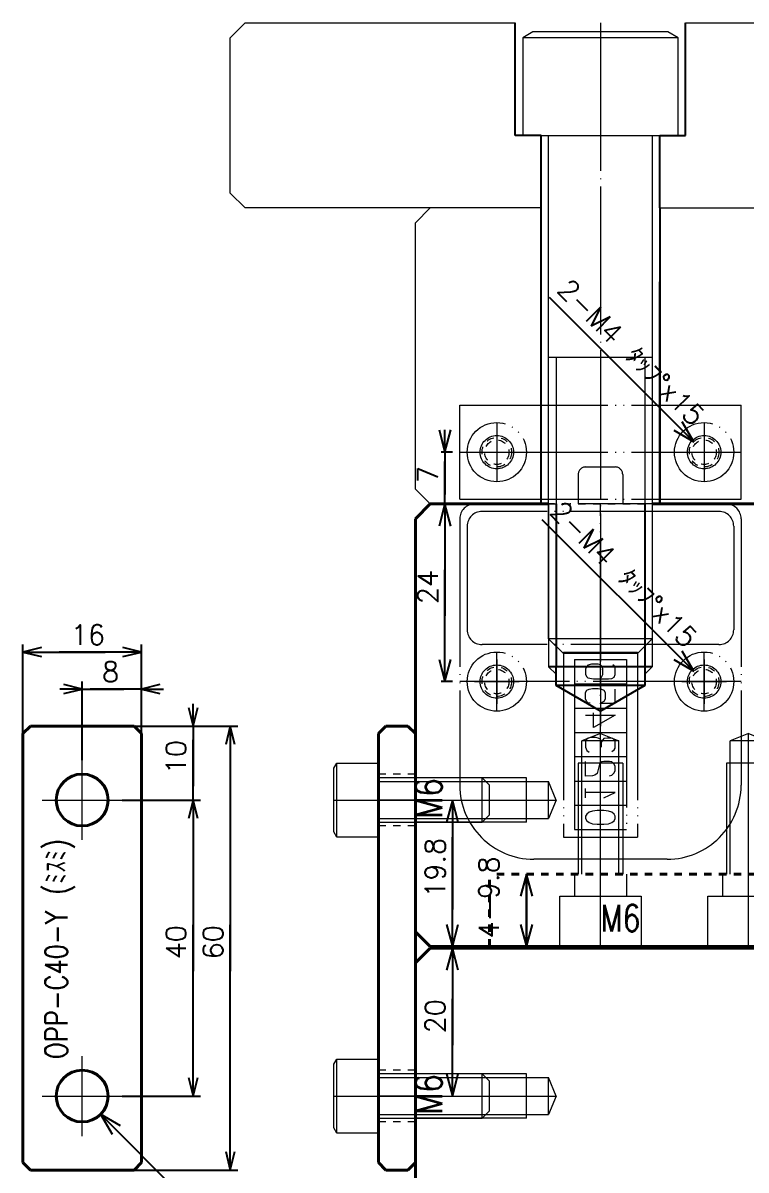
# Model space of a CAD drawing. Extents: x -178 to 604, y -587 to 345.
# Drawn here: x -178 to -80.3, y -430 to -275 of the extents above; entities that cross this region are included whole.
import ezdxf

# ---------------------------------------------------------------- set-up
doc = ezdxf.new("R2010")
doc.units = 0
doc.header["$MEASUREMENT"] = 0
for name, pattern in [('BORDER', [22, 20, -1, 0, -1]), ('DIVIDE', [23, 20, -1, 0, -1, 0, -1]), ('PHANTOM', [35, 30, -1, 1, -1, 1, -1]), ('STITCH', [2, 1, -1])]:
    doc.linetypes.add(name, pattern=pattern)
for name, color, linetype in [('11', 7, 'Continuous'), ('20', 7, 'Continuous'), ('25', 7, 'Continuous'), ('寸法線', 7, 'Continuous')]:
    doc.layers.add(name, color=color, linetype=linetype)
doc.styles.get("Standard").update_dxf_attribs({"font": 'txt', "bigfont": 'extfont'})
doc.dimstyles.new('VELDIM0', dxfattribs={"dimtxt": 2.69875, "dimasz": 3.000166, "dimexe": 0.5, "dimexo": 0.0625, "dimgap": 0.09, "dimtad": 0, "dimdec": 3, "dimdsep": 46, "dimtxsty": 'Standard', "dimcen": 0.09, "dimdle": 3, "dimadec": 0, "dimazin": 0, "dimtfac": 1, "dimtdec": 4, "dimtofl": 0, "dimtmove": 0, "dimatfit": 3, "dimfxl": 1, "dimtolj": 1, "dimtzin": 0, "dimarcsym": 0})
doc.dimstyles.new('VELDIM1', dxfattribs={"dimtxt": 2.69875, "dimasz": 3.000166, "dimexe": 0.5, "dimexo": 0.0625, "dimgap": 0.09, "dimtad": 0, "dimdec": 3, "dimdsep": 46, "dimtxsty": 'Standard', "dimcen": 0.09, "dimdle": 2, "dimadec": 0, "dimazin": 0, "dimtfac": 1, "dimtdec": 4, "dimtofl": 0, "dimtmove": 0, "dimatfit": 3, "dimfxl": 1, "dimtolj": 1, "dimtzin": 0, "dimarcsym": 0})
doc.dimstyles.new('VELDIM15', dxfattribs={"dimtxt": 2.69875, "dimasz": 2.5, "dimexe": 1, "dimexo": 0.0625, "dimgap": 0.09, "dimtad": 0, "dimdec": 3, "dimdsep": 46, "dimtxsty": 'Standard', "dimcen": 0.09, "dimdle": 3, "dimadec": 0, "dimazin": 0, "dimtfac": 1, "dimtdec": 4, "dimtofl": 0, "dimtmove": 0, "dimatfit": 3, "dimfxl": 1, "dimtolj": 1, "dimtzin": 0, "dimarcsym": 0})
doc.dimstyles.new('VELDIM2', dxfattribs={"dimtxt": 2.69875, "dimasz": 3.000166, "dimexe": 1.25, "dimexo": 0.0625, "dimgap": 0.09, "dimtad": 0, "dimdec": 3, "dimdsep": 46, "dimtxsty": 'Standard', "dimcen": 0.09, "dimdle": 5, "dimadec": 0, "dimazin": 0, "dimtfac": 1, "dimtdec": 4, "dimtofl": 0, "dimtmove": 0, "dimatfit": 3, "dimfxl": 1, "dimtolj": 1, "dimtzin": 0, "dimarcsym": 0})
doc.dimstyles.new('VELDIM6', dxfattribs={"dimtxt": 2.69875, "dimasz": 3, "dimexe": 1.25, "dimexo": 0.0625, "dimgap": 0.09, "dimtad": 0, "dimdec": 3, "dimdsep": 46, "dimtxsty": 'Standard', "dimcen": 0.09, "dimdle": 5, "dimadec": 0, "dimazin": 0, "dimtfac": 1, "dimtdec": 4, "dimtofl": 0, "dimtmove": 0, "dimatfit": 3, "dimfxl": 1, "dimtolj": 1, "dimtzin": 0, "dimarcsym": 0})

# ---------------------------------------------------------------- blocks, each defined once
blk = doc.blocks.new('*D406')
at = {"color": 0}
for p, q in [((-121.8, -330), (-121, -333)), ((-121, -333), (-121, -330)), ((-121, -333), (-120.2, -330)), ((-120, -333), (-121.5, -333)), ((-121, -333), (-121, -334.26)), ((-121, -333), (-121, -338.74)), ((-121, -340), (-121, -334.26)), ((-121, -340), (-121, -338.74)), ((-121, -340), (-121.8, -343)), ((-121, -340), (-121, -340)), ((-121, -340), (-121, -343)), ((-120.2, -343), (-121, -340))]:
    blk.add_line(p, q, dxfattribs=at)
blk.add_text('7', height=2.7, rotation=90, dxfattribs=at).set_placement((-121.98, -337.16))
blk = doc.blocks.new('*D407')
at = {"color": 0}
for p, q in [((-121, -340), (-121.8, -343)), ((-121, -340), (-121, -340)), ((-121, -340), (-121, -348.88)), ((-121, -340), (-121, -355.12)), ((-121, -340), (-121, -343)), ((-120.2, -343), (-121, -340)), ((-121, -364), (-121, -348.88)), ((-121, -364), (-121, -355.12)), ((-121.8, -361), (-121, -364)), ((-121, -364), (-121, -361)), ((-121, -364), (-120.2, -361)), ((-120, -364), (-121.5, -364))]:
    blk.add_line(p, q, dxfattribs=at)
blk.add_text('24', height=2.699, rotation=90, dxfattribs=at).set_placement((-121.98, -353.53))
blk = doc.blocks.new('*D408')
at = {"color": 0}
for p, q in [((-87.41, -362.59), (-107.88, -342.12)), ((-90.1, -361.03), (-87.41, -362.59)), ((-87.41, -362.59), (-88.97, -359.9))]:
    blk.add_line(p, q, dxfattribs=at)
blk.add_text('2-M4 ﾀｯﾌ%%dx15', height=2.6987, rotation=315, dxfattribs=at).set_placement((-107, -341.24))
blk = doc.blocks.new('*D409')
at = {"color": 0}
for p, q in [((-87.41, -331.59), (-106.88, -312.12)), ((-90.1, -330.03), (-87.41, -331.59)), ((-87.41, -331.59), (-88.97, -328.9))]:
    blk.add_line(p, q, dxfattribs=at)
blk.add_text('2-M4 ﾀｯﾌ%%dx15', height=2.6987, rotation=315, dxfattribs=at).set_placement((-106, -311.24))
blk = doc.blocks.new('CLUMP208')
at = {"layer": '11', "color": 5, "linetype": 'DIVIDE', "lineweight": 5}
for p, q in [((-86, -329), (-86, -337)), ((-90, -333), (-82, -333))]:
    blk.add_line(p, q, dxfattribs=at)
at = {"layer": '11', "linetype": 'DIVIDE', "lineweight": 5}
for radius in [4, 2.25]:
    blk.add_circle((-86, -333), radius, dxfattribs=at)
blk = doc.blocks.new('CLUMP209')
at = {"layer": '11', "color": 5, "linetype": 'DIVIDE', "lineweight": 5}
for p, q in [((-114, -329), (-114, -337)), ((-118, -333), (-110, -333))]:
    blk.add_line(p, q, dxfattribs=at)
at = {"layer": '11', "linetype": 'DIVIDE', "lineweight": 5}
for radius in [4, 2.25]:
    blk.add_circle((-114, -333), radius, dxfattribs=at)
blk = doc.blocks.new('CLUMP207')
at = {"layer": '11', "linetype": 'DIVIDE', "lineweight": 5}
for p, q in [((-119, -326.65), (-81, -326.65)), ((-119, -339.35), (-119, -326.65)), ((-81, -339.35), (-81, -326.65)), ((-119, -339.35), (-81, -339.35))]:
    blk.add_line(p, q, dxfattribs=at)
at = {"layer": '11', "color": 5, "linetype": 'DIVIDE', "lineweight": 5}
for p, q in [((-100, -326.65), (-100, -339.35)), ((-119, -333), (-81, -333))]:
    blk.add_line(p, q, dxfattribs=at)
at = {"layer": '11', "linetype": 'DIVIDE', "lineweight": 5}
for name in ['CLUMP209', 'CLUMP208']:
    blk.add_blockref(name, (0, 0), dxfattribs=at)
blk = doc.blocks.new('CLUMP210')
at = {"layer": '11', "color": 5, "linetype": 'PHANTOM', "lineweight": 5}
for p, q in [((-114, -330), (-114, -336)), ((-117, -333), (-111, -333))]:
    blk.add_line(p, q, dxfattribs=at)
at = {"layer": '11', "linetype": 'STITCH', "lineweight": 13}
blk.add_circle((-114, -333), 2, dxfattribs=at)
at = {"layer": '11', "color": 5, "linetype": 'STITCH', "lineweight": 5}
blk.add_circle((-114, -333), 1.65, dxfattribs=at)
blk = doc.blocks.new('CLUMP211')
at = {"layer": '11', "color": 5, "linetype": 'PHANTOM', "lineweight": 5}
for p, q in [((-86, -330), (-86, -336)), ((-89, -333), (-83, -333))]:
    blk.add_line(p, q, dxfattribs=at)
at = {"layer": '11', "linetype": 'STITCH', "lineweight": 13}
blk.add_circle((-86, -333), 2, dxfattribs=at)
at = {"layer": '11', "color": 5, "linetype": 'STITCH', "lineweight": 5}
blk.add_circle((-86, -333), 1.65, dxfattribs=at)
blk = doc.blocks.new('*D420')
at = {"color": 0}
for p, q in [((-164.6, -380), (-154, -380)), ((-155, -380), (-155.62, -382.5)), ((-155, -380), (-155, -396.88)), ((-155, -380), (-155, -403.12)), ((-155, -380), (-155, -383)), ((-154.37, -382.5), (-155, -380)), ((-155, -420), (-155, -396.88)), ((-155, -420), (-155, -403.12)), ((-155.62, -417.5), (-155, -420)), ((-155, -420), (-155, -417)), ((-155, -420), (-154.37, -417.5)), ((-164.6, -420), (-154, -420))]:
    blk.add_line(p, q, dxfattribs=at)
blk.add_text('40', height=2.699, rotation=90, dxfattribs=at).set_placement((-155.98, -401.53))
blk = doc.blocks.new('CLUMP212')
at = {"layer": '11', "lineweight": 13}
for p, q in [((-136, -375.69), (-135.6, -375)), ((-135.6, -385), (-135.6, -375)), ((-135.6, -375), (-130, -375)), ((-130, -375), (-130, -385)), ((-136, -384.31), (-136, -375.69)), ((-116, -377), (-130, -377)), ((-116, -383), (-116, -377)), ((-115, -378), (-116, -377)), ((-115, -382), (-115, -378)), ((-116, -383), (-115, -382)), ((-135.6, -385), (-136, -384.31)), ((-130, -383), (-116, -383)), ((-130, -385), (-135.6, -385))]:
    blk.add_line(p, q, dxfattribs=at)
at = {"layer": '11', "color": 5, "lineweight": 5}
for p, q in [((-130, -377.5), (-116, -377.5)), ((-130, -382.5), (-116, -382.5))]:
    blk.add_line(p, q, dxfattribs=at)
at = {"layer": '11', "color": 5, "linetype": 'BORDER', "lineweight": 5}
blk.add_line((-136, -380), (-115, -380), dxfattribs=at)
blk = doc.blocks.new('*D422')
at = {"color": 0}
for p, q in [((-155, -370), (-155, -367)), ((-155.62, -367.5), (-155, -370)), ((-155, -370), (-154.38, -367.5)), ((-163, -370), (-154, -370)), ((-155, -370), (-155, -371.88)), ((-155, -370), (-155, -378.12)), ((-155, -380), (-155, -371.88)), ((-155, -380), (-155, -378.12)), ((-164.6, -380), (-154, -380)), ((-155, -380), (-155.62, -382.5)), ((-155, -380), (-155, -383)), ((-154.38, -382.5), (-155, -380))]:
    blk.add_line(p, q, dxfattribs=at)
blk.add_text('10', height=2.699, rotation=90, dxfattribs=at).set_placement((-155.98, -376.53))
blk = doc.blocks.new('CLUMP213')
at = {"layer": '11', "linetype": 'DIVIDE', "lineweight": 5}
for p, q in [((-103.5, -390), (-103.5, -393)), ((-96.5, -390), (-96.5, -393)), ((-105.5, -400), (-105.5, -393)), ((-105.5, -393), (-94.5, -393)), ((-94.5, -393), (-94.5, -400))]:
    blk.add_line(p, q, dxfattribs=at)
at = {"layer": '11', "color": 5, "linetype": 'BORDER', "lineweight": 5}
blk.add_line((-100, -400), (-100, -390), dxfattribs=at)
blk = doc.blocks.new('CLUMP214')
at = {"layer": '11', "linetype": 'DIVIDE', "lineweight": 5}
for p, q in [((-83.5, -390), (-83.5, -393)), ((-76.5, -390), (-76.5, -393)), ((-85.5, -393), (-74.5, -393)), ((-85.5, -400), (-85.5, -393)), ((-74.5, -393), (-74.5, -400))]:
    blk.add_line(p, q, dxfattribs=at)
at = {"layer": '11', "color": 5, "linetype": 'BORDER', "lineweight": 5}
blk.add_line((-80, -400), (-80, -390), dxfattribs=at)
blk = doc.blocks.new('*D425')
at = {"color": 0}
for p, q in [((-120, -400), (-120.8, -403)), ((-120, -400), (-120, -400)), ((-120, -400), (-120, -406.88)), ((-120, -400), (-120, -413.12)), ((-120, -400), (-120, -403)), ((-119.2, -403), (-120, -400)), ((-120, -420), (-120, -406.88)), ((-120, -420), (-120, -413.12)), ((-120.8, -417), (-120, -420)), ((-120, -420), (-120, -417)), ((-120, -420), (-119.2, -417)), ((-120, -420), (-120, -420))]:
    blk.add_line(p, q, dxfattribs=at)
blk.add_text('20', height=2.699, rotation=90, dxfattribs=at).set_placement((-120.98, -411.53))
blk = doc.blocks.new('*D426')
at = {"color": 0}
for p, q in [((-110, -390), (-110.8, -393)), ((-110, -390), (-110, -390)), ((-110, -390), (-110, -390)), ((-110, -390), (-110, -399.8)), ((-110, -399.8), (-110, -390)), ((-110, -390), (-110, -392)), ((-109.2, -393), (-110, -390)), ((-110.8, -396.8), (-110, -399.8)), ((-110, -399.8), (-109.2, -396.8)), ((-110, -399.8), (-110, -397.8)), ((-110, -399.8), (-110, -399.8)), ((-110, -399.8), (-110, -399.8))]:
    blk.add_line(p, q, dxfattribs=at)
blk.add_text('4-9.8', height=2.699, rotation=90, dxfattribs=at).set_placement((-113.74, -398.72))
blk = doc.blocks.new('*D427')
at = {"color": 0}
for p, q in [((-120, -380), (-120.8, -383)), ((-120, -380), (-120, -380)), ((-120, -380), (-120, -385)), ((-120, -380), (-120, -394.8)), ((-120, -380), (-120, -383)), ((-119.2, -383), (-120, -380)), ((-120, -399.8), (-120, -385)), ((-120, -399.8), (-120, -394.8)), ((-120.8, -396.8), (-120, -399.8)), ((-120, -399.8), (-120, -396.8)), ((-120, -399.8), (-119.2, -396.8)), ((-120, -399.8), (-120, -399.8))]:
    blk.add_line(p, q, dxfattribs=at)
blk.add_text('19.8', height=2.699, rotation=90, dxfattribs=at).set_placement((-120.98, -393.21))
blk = doc.blocks.new('CLUMP295')
at = {"layer": '11', "lineweight": 13}
for p, q in [((-136, -415.69), (-135.6, -415)), ((-135.6, -425), (-135.6, -415)), ((-135.6, -415), (-130, -415)), ((-130, -415), (-130, -425)), ((-136, -424.31), (-136, -415.69)), ((-116, -417), (-130, -417)), ((-116, -423), (-116, -417)), ((-115, -418), (-116, -417)), ((-115, -422), (-115, -418)), ((-130, -423), (-116, -423)), ((-116, -423), (-115, -422)), ((-135.6, -425), (-136, -424.31)), ((-130, -425), (-135.6, -425))]:
    blk.add_line(p, q, dxfattribs=at)
at = {"layer": '11', "color": 5, "lineweight": 5}
for p, q in [((-130, -417.5), (-116, -417.5)), ((-130, -422.5), (-116, -422.5))]:
    blk.add_line(p, q, dxfattribs=at)
at = {"layer": '11', "color": 5, "linetype": 'BORDER', "lineweight": 5}
blk.add_line((-136, -420), (-115, -420), dxfattribs=at)
blk = doc.blocks.new('*D551')
at = {"color": 0}
for p, q in [((-163, -370), (-149, -370)), ((-150, -370), (-150.62, -372.5)), ((-150, -370), (-150, -396.88)), ((-150, -370), (-150, -403.12)), ((-150, -370), (-150, -373)), ((-149.38, -372.5), (-150, -370)), ((-150, -430), (-150, -396.88)), ((-150, -430), (-150, -403.12)), ((-150.62, -427.5), (-150, -430)), ((-150, -430), (-150, -427)), ((-150, -430), (-149.38, -427.5)), ((-163, -430), (-149, -430))]:
    blk.add_line(p, q, dxfattribs=at)
blk.add_text('60', height=2.699, rotation=90, dxfattribs=at).set_placement((-150.98, -401.53))
blk = doc.blocks.new('*D643')
at = {"color": 0}
for p, q in [((-167.53, -422.47), (-148.34, -441.66)), ((-164.84, -424.03), (-167.53, -422.47)), ((-167.53, -422.47), (-165.97, -425.16))]:
    blk.add_line(p, q, dxfattribs=at)
blk.add_text('2-%%c7', height=2.699, rotation=315, dxfattribs=at).set_placement((-154.68, -433.75))
blk = doc.blocks.new('CLUMP422')
at = {"layer": '11', "linetype": 'DIVIDE', "lineweight": 5}
for p, q in [((-80, -371), (-82.5, -372)), ((-77.5, -372), (-82.5, -372)), ((-80, -371), (-77.5, -372)), ((-83, -375), (-83, -390)), ((-77, -375), (-83, -375)), ((-77, -375), (-77, -390))]:
    blk.add_line(p, q, dxfattribs=at)
at = {"layer": '11', "color": 5, "linetype": 'DIVIDE', "lineweight": 5}
for p, q in [((-82.5, -390), (-82.5, -372)), ((-77.5, -390), (-77.5, -372))]:
    blk.add_line(p, q, dxfattribs=at)
at = {"layer": '11', "color": 5, "linetype": 'BORDER', "lineweight": 5}
blk.add_line((-80, -390), (-80, -371), dxfattribs=at)
blk = doc.blocks.new('CLUMP423')
at = {"layer": '11', "linetype": 'DIVIDE', "lineweight": 5}
for p, q in [((-100, -371), (-102.5, -372)), ((-97.5, -372), (-102.5, -372)), ((-100, -371), (-97.5, -372)), ((-103, -375), (-103, -390)), ((-97, -375), (-103, -375)), ((-97, -375), (-97, -390))]:
    blk.add_line(p, q, dxfattribs=at)
at = {"layer": '11', "color": 5, "linetype": 'DIVIDE', "lineweight": 5}
for p, q in [((-102.5, -390), (-102.5, -372)), ((-97.5, -390), (-97.5, -372))]:
    blk.add_line(p, q, dxfattribs=at)
at = {"layer": '11', "color": 5, "linetype": 'BORDER', "lineweight": 5}
blk.add_line((-100, -390), (-100, -371), dxfattribs=at)
blk = doc.blocks.new('*D783')
at = {"color": 0}
for p, q in [((-178, -371), (-178, -359)), ((-175.5, -359.38), (-178, -360)), ((-162, -360), (-164.5, -359.38)), ((-162, -371), (-162, -359)), ((-178, -360), (-166.88, -360)), ((-178, -360), (-173.12, -360)), ((-178, -360), (-175, -360)), ((-178, -360), (-175.5, -360.62)), ((-162, -360), (-173.12, -360)), ((-162, -360), (-166.88, -360)), ((-162, -360), (-165, -360)), ((-164.5, -360.62), (-162, -360))]:
    blk.add_line(p, q, dxfattribs=at)
blk.add_text('16', height=2.699, dxfattribs=at).set_placement((-171.53, -359.02))
blk = doc.blocks.new('*D784')
at = {"color": 0}
for p, q in [((-170, -374.6), (-170, -364)), ((-162, -371), (-162, -364)), ((-170, -365), (-173, -365)), ((-170, -365), (-172.5, -364.38)), ((-172.5, -365.62), (-170, -365)), ((-170, -365), (-164.36, -365)), ((-170, -365), (-168.9, -365)), ((-162, -365), (-168.9, -365)), ((-162, -365), (-164.36, -365)), ((-159.5, -364.38), (-162, -365)), ((-162, -365), (-159, -365)), ((-162, -365), (-159.5, -365.62))]:
    blk.add_line(p, q, dxfattribs=at)
blk.add_text('8', height=2.7, dxfattribs=at).set_placement((-167.32, -364.02))
blk = doc.blocks.new('CLUMP424')
at = {"layer": '11', "color": 5, "linetype": 'PHANTOM', "lineweight": 5}
for p, q in [((-114, -361), (-114, -367)), ((-117, -364), (-111, -364))]:
    blk.add_line(p, q, dxfattribs=at)
at = {"layer": '11', "linetype": 'STITCH', "lineweight": 13}
blk.add_circle((-114, -364), 2, dxfattribs=at)
at = {"layer": '11', "color": 5, "linetype": 'STITCH', "lineweight": 5}
blk.add_circle((-114, -364), 1.65, dxfattribs=at)
blk = doc.blocks.new('CLUMP425')
at = {"layer": '11', "color": 5, "linetype": 'PHANTOM', "lineweight": 5}
for p, q in [((-86, -361), (-86, -367)), ((-89, -364), (-83, -364))]:
    blk.add_line(p, q, dxfattribs=at)
at = {"layer": '11', "linetype": 'STITCH', "lineweight": 13}
blk.add_circle((-86, -364), 2, dxfattribs=at)
at = {"layer": '11', "color": 5, "linetype": 'STITCH', "lineweight": 5}
blk.add_circle((-86, -364), 1.65, dxfattribs=at)
blk = doc.blocks.new('CLUMP428')
at = {"layer": '11', "color": 5, "linetype": 'DIVIDE', "lineweight": 5}
for p, q in [((-114, -368), (-114, -360)), ((-110, -364), (-118, -364))]:
    blk.add_line(p, q, dxfattribs=at)
at = {"layer": '11', "linetype": 'DIVIDE', "lineweight": 5}
for radius in [4, 2.25]:
    blk.add_circle((-114, -364), radius, dxfattribs=at)
blk = doc.blocks.new('CLUMP429')
at = {"layer": '11', "color": 5, "linetype": 'DIVIDE', "lineweight": 5}
for p, q in [((-86, -368), (-86, -360)), ((-82, -364), (-90, -364))]:
    blk.add_line(p, q, dxfattribs=at)
at = {"layer": '11', "linetype": 'DIVIDE', "lineweight": 5}
for radius in [4, 2.25]:
    blk.add_circle((-86, -364), radius, dxfattribs=at)
blk = doc.blocks.new('CLUMP427')
at = {"layer": '11', "linetype": 'DIVIDE', "lineweight": 5}
for p, q in [((-103, -336), (-103, -340)), ((-102, -335), (-98, -335)), ((-97, -336), (-97, -340)), ((-83, -340), (-117, -340)), ((-84, -341), (-116, -341)), ((-119, -342), (-119, -378)), ((-81, -342), (-81, -378)), ((-118, -343), (-118, -357)), ((-82, -343), (-82, -357)), ((-84, -359), (-116, -359)), ((-105, -360), (-95, -360)), ((-105, -360), (-105, -385)), ((-103.5, -361), (-96.5, -361)), ((-103.5, -361), (-103.5, -364.29)), ((-96.5, -361), (-96.5, -384)), ((-95, -360), (-95, -385)), ((-101.85, -361.95), (-102, -362.26)), ((-102, -362.26), (-102, -363.03)), ((-101.69, -361.8), (-101.85, -361.95)), ((-101.23, -361.64), (-101.69, -361.8)), ((-100.31, -361.64), (-101.23, -361.64)), ((-100, -361.72), (-100.31, -361.64)), ((-99.85, -361.87), (-100, -361.72)), ((-99.69, -362.26), (-99.85, -361.87)), ((-99.69, -363.03), (-99.69, -362.26)), ((-98.15, -361.87), (-98.31, -361.72)), ((-98, -362.18), (-98.15, -361.87)), ((-98, -363.03), (-98, -362.18)), ((-102, -363.03), (-101.85, -363.34)), ((-101.85, -363.34), (-101.69, -363.49)), ((-101.69, -363.49), (-100.92, -363.64)), ((-100.92, -363.64), (-98.92, -363.64)), ((-100.31, -363.64), (-100, -363.57)), ((-100, -363.57), (-99.85, -363.41)), ((-99.85, -363.41), (-99.69, -363.03)), ((-98.92, -363.64), (-98.46, -363.57)), ((-98.46, -363.57), (-98.15, -363.41)), ((-98.15, -363.41), (-98, -363.03)), ((-103.5, -364.29), (-96.5, -364.29)), ((-103.5, -364.29), (-103.5, -367.57)), ((-102, -365.47), (-101.85, -365.16)), ((-102, -366.39), (-102, -365.47)), ((-101.85, -365.16), (-101.54, -365.01)), ((-101.54, -365.01), (-101.08, -364.93)), ((-101.08, -364.93), (-100.31, -364.93)), ((-100.31, -364.93), (-99.85, -365.01)), ((-99.85, -365.01), (-99.54, -365.16)), ((-99.54, -365.16), (-99.38, -365.47)), ((-99.38, -365.47), (-99.38, -366.39)), ((-98, -366.93), (-98, -365.01)), ((-101.85, -366.7), (-102, -366.39)), ((-101.69, -366.85), (-101.85, -366.7)), ((-101.38, -366.93), (-101.69, -366.85)), ((-99.54, -366.7), (-100, -366.93)), ((-100, -366.93), (-98, -366.93)), ((-99.38, -366.39), (-99.54, -366.7)), ((-103.5, -367.57), (-96.5, -367.57)), ((-103.5, -367.57), (-103.5, -370.86)), ((-102, -368.52), (-98, -368.52)), ((-100.92, -370.21), (-100.92, -368.21)), ((-98, -368.52), (-100.92, -370.21)), ((-103.5, -370.86), (-96.5, -370.86)), ((-103.5, -370.86), (-103.5, -374.14)), ((-101.85, -371.77), (-102, -372.15)), ((-101.69, -371.62), (-101.85, -371.77)), ((-101.23, -371.54), (-101.69, -371.62)), ((-100.62, -371.54), (-101.23, -371.54)), ((-100.31, -371.62), (-100.62, -371.54)), ((-100, -371.77), (-100.31, -371.62)), ((-99.85, -372.15), (-100, -371.77)), ((-99.69, -371.85), (-99.85, -372.15)), ((-99.54, -371.69), (-99.69, -371.85)), ((-99.08, -371.62), (-99.54, -371.69)), ((-98.77, -371.62), (-99.08, -371.62)), ((-98.31, -371.69), (-98.77, -371.62)), ((-98.15, -371.85), (-98.31, -371.69)), ((-98, -372.15), (-98.15, -371.85)), ((-102, -372.15), (-102, -372.85)), ((-102, -372.85), (-101.85, -373.31)), ((-101.85, -373.31), (-101.54, -373.54)), ((-99.85, -372.85), (-99.85, -372.15)), ((-98.46, -373.46), (-98.15, -373.23)), ((-98.15, -373.23), (-98, -373)), ((-98, -373), (-98, -372.15)), ((-103.5, -374.14), (-96.5, -374.14)), ((-103.5, -374.14), (-103.5, -377.43)), ((-102, -376.79), (-102, -374.79)), ((-99.85, -374.86), (-100.15, -375.17)), ((-99.54, -374.79), (-99.85, -374.86)), ((-98.77, -374.79), (-99.54, -374.79)), ((-98.46, -374.86), (-98.77, -374.79)), ((-98.15, -375.17), (-98.46, -374.86)), ((-100.77, -376.63), (-101.08, -376.71)), ((-100.46, -376.4), (-100.77, -376.63)), ((-100.15, -375.17), (-100.46, -376.4)), ((-98.77, -376.71), (-98.46, -376.63)), ((-98.46, -376.63), (-98.15, -376.32)), ((-98, -375.48), (-98.15, -375.17)), ((-98.15, -376.32), (-98, -376.02)), ((-98, -376.02), (-98, -375.48)), ((-103.5, -377.43), (-96.5, -377.43)), ((-103.5, -377.43), (-103.5, -380.71)), ((-101.08, -376.71), (-102, -376.79)), ((-102, -379.69), (-102, -378.46)), ((-98, -378.99), (-102, -378.99)), ((-99.54, -379.69), (-98, -378.99)), ((-103.5, -380.71), (-96.5, -380.71)), ((-103.5, -380.71), (-103.5, -384)), ((-101.85, -381.9), (-102, -382.2)), ((-102, -382.2), (-102, -382.51)), ((-102, -382.51), (-101.85, -382.82)), ((-101.54, -381.66), (-101.85, -381.9)), ((-101.85, -382.82), (-101.54, -383.05)), ((-101.08, -381.51), (-101.54, -381.66)), ((-100.46, -381.43), (-101.08, -381.51)), ((-99.54, -381.43), (-100.46, -381.43)), ((-98.92, -381.51), (-99.54, -381.43)), ((-98.46, -381.66), (-98.92, -381.51)), ((-98.15, -381.9), (-98.46, -381.66)), ((-98.46, -383.05), (-98.15, -382.82)), ((-98, -382.2), (-98.15, -381.9)), ((-98.15, -382.82), (-98, -382.51)), ((-98, -382.51), (-98, -382.2)), ((-103.5, -384), (-96.5, -384)), ((-101.54, -383.05), (-101.08, -383.2)), ((-101.08, -383.2), (-100.46, -383.28)), ((-100.46, -383.28), (-99.54, -383.28)), ((-99.54, -383.28), (-98.92, -383.2)), ((-98.92, -383.2), (-98.46, -383.05)), ((-105, -385), (-95, -385)), ((-91, -388), (-109, -388))]:
    blk.add_line(p, q, dxfattribs=at)
at = {"layer": '11', "color": 5, "linetype": 'DIVIDE', "lineweight": 5}
for p, q in [((-100, -388), (-100, -340)), ((-81, -364), (-119, -364))]:
    blk.add_line(p, q, dxfattribs=at)
at = {"layer": '11', "linetype": 'DIVIDE', "lineweight": 5}
for centre, radius, start, end in [((-102, -336), 1, 90, 180), ((-98, -336), 1, 0, 90), ((-117, -342), 2, 90, 180), ((-116, -343), 2, 90, 180), ((-84, -343), 2, 0, 90), ((-83, -342), 2, 0, 90), ((-116, -357), 2, 180, 270), ((-84, -357), 2, 270, 0), ((-109, -378), 10, 180, 270), ((-91, -378), 10, 270, 0)]:
    blk.add_arc(centre, radius, start, end, dxfattribs=at)
for name in ['CLUMP428', 'CLUMP429']:
    blk.add_blockref(name, (0, 0), dxfattribs=at)
blk = doc.blocks.new('CLUMP430')
at = {"layer": '11', "color": 1, "lineweight": 40}
for p, q in [((-178, -371), (-177, -370)), ((-163, -370), (-177, -370)), ((-163, -370), (-162, -371)), ((-178, -371), (-178, -429)), ((-162, -429), (-162, -371)), ((-177, -430), (-178, -429)), ((-162, -429), (-163, -430)), ((-177, -430), (-163, -430))]:
    blk.add_line(p, q, dxfattribs=at)
at = {"layer": '11', "color": 5, "linetype": 'BORDER', "lineweight": 5}
for p, q in [((-170, -385.4), (-170, -374.6)), ((-175.4, -380), (-164.6, -380)), ((-170, -425.4), (-170, -414.6)), ((-175.4, -420), (-164.6, -420))]:
    blk.add_line(p, q, dxfattribs=at)
at = {"layer": '11', "color": 1, "lineweight": 40}
for centre in [(-170, -380), (-170, -420)]:
    blk.add_circle(centre, 3.5, dxfattribs=at)
blk = doc.blocks.new('CLUMP431')
at = {"layer": '11', "color": 1, "lineweight": 40}
for p, q in [((-130, -371), (-129, -370)), ((-129, -370), (-126, -370)), ((-126, -370), (-125, -371)), ((-130, -429), (-130, -371)), ((-125, -371), (-125, -429)), ((-130, -429), (-129, -430)), ((-125, -429), (-126, -430)), ((-126, -430), (-129, -430))]:
    blk.add_line(p, q, dxfattribs=at)

msp = doc.modelspace()

# ---------------------------------------------------------------- linework, layer by layer
at = {"layer": '11', "color": 5, "linetype": 'BORDER', "lineweight": 5}
for p, q in [((-100, -275), (-100, -370)), ((-125, -380), (-130, -380)), ((-125, -380), (-106, -380)), ((-125, -420), (-130, -420)), ((-125, -420), (-106, -420))]:
    msp.add_line(p, q, dxfattribs=at)
at = {"layer": '11', "lineweight": 13}
for p, q in [((-109.1144, -276.2), (-110.5, -277)), ((-110.5, -277), (-110.5, -290.2)), ((-89.5, -277), (-110.5, -277)), ((-90.8856, -276.2), (-109.1144, -276.2)), ((-89.5, -277), (-90.8856, -276.2)), ((-89.5, -290.2), (-89.5, -277)), ((-110.5, -290.2), (-89.5, -290.2)), ((-107, -358.2), (-107, -290.2)), ((-93, -290.2), (-93, -358.2)), ((-93, -320.2), (-107, -320.2)), ((-105, -360.2), (-107, -358.2)), ((-93, -358.2), (-107, -358.2)), ((-93, -358.2), (-95, -360.2)), ((-95, -360.2), (-105, -360.2))]:
    msp.add_line(p, q, dxfattribs=at)
at = {"layer": '11', "color": 5, "lineweight": 5}
for p, q in [((-106, -320.2), (-106, -358.2)), ((-94, -320.2), (-94, -358.2))]:
    msp.add_line(p, q, dxfattribs=at)
at = {"layer": '11', "linetype": 'STITCH', "lineweight": 13}
for p, q in [((-125, -376.5), (-130, -376.5)), ((-125, -383.5), (-130, -383.5)), ((-125, -416.5), (-130, -416.5)), ((-125, -423.5), (-130, -423.5))]:
    msp.add_line(p, q, dxfattribs=at)
at = {"layer": '11', "linetype": 'DIVIDE', "lineweight": 5}
for p, q in [((-110, -377), (-125, -377)), ((-110, -383), (-110, -377)), ((-106, -380), (-107, -377.5)), ((-107, -382.5), (-107, -377.5)), ((-106, -380), (-107, -382.5)), ((-110, -383), (-125, -383)), ((-110, -417), (-125, -417)), ((-110, -423), (-110, -417)), ((-106, -420), (-107, -417.5)), ((-107, -422.5), (-107, -417.5)), ((-106, -420), (-107, -422.5)), ((-110, -423), (-125, -423))]:
    msp.add_line(p, q, dxfattribs=at)
at = {"layer": '11', "color": 5, "linetype": 'DIVIDE', "lineweight": 5}
for p, q in [((-125, -377.5), (-107, -377.5)), ((-125, -382.5), (-107, -382.5)), ((-125, -417.5), (-107, -417.5)), ((-125, -422.5), (-107, -422.5))]:
    msp.add_line(p, q, dxfattribs=at)
at = {"layer": '20', "lineweight": 13}
for p, q in [((-150, -277), (-148, -275)), ((-148, -275), (-111.5, -275)), ((-88.5, -275), (-50, -275)), ((-150, -298), (-150, -277)), ((-148, -300), (-150, -298)), ((-108, -300), (-148, -300)), ((-125, -302), (-123, -300)), ((-92, -300), (-41, -300)), ((-125, -338), (-125, -302)), ((-123, -340), (-125, -338))]:
    msp.add_line(p, q, dxfattribs=at)
at = {"layer": '20', "lineweight": 25}
for p, q in [((-111.5, -290.2), (-111.5, -275)), ((-88.5, -290.2), (-88.5, -275)), ((-108, -290.2), (-111.5, -290.2)), ((-108, -300), (-108, -290.2)), ((-92, -290.2), (-88.5, -290.2)), ((-92, -300), (-92, -290.2)), ((-108, -340), (-108, -300)), ((-92, -300), (-92, -340)), ((-92, -340), (-92, -310)), ((-106, -340), (-106, -362)), ((-94, -340), (-94, -362)), ((-93, -362), (-107, -362)), ((-106, -364.5359), (-106, -362)), ((-94, -362), (-94, -364.5359)), ((-94, -364.5359), (-106, -364.5359)), ((-100, -368), (-106, -364.5359)), ((-94, -364.5359), (-100, -368))]:
    msp.add_line(p, q, dxfattribs=at)
at = {"layer": '20', "lineweight": 40}
for p, q in [((-123, -340), (-125, -342)), ((-123, -340), (-107, -340)), ((-40, -340), (-93, -340)), ((-125, -342), (-125, -397.8)), ((-125, -397.8), (-123, -399.8)), ((-123, -399.8), (-66, -399.8))]:
    msp.add_line(p, q, dxfattribs=at)
at = {"layer": '20', "linetype": 'STITCH', "lineweight": 13}
msp.add_line((-107, -340), (-93, -340), dxfattribs=at)
at = {"layer": '20', "color": 5, "lineweight": 5}
for p, q in [((-107, -340), (-107, -362)), ((-93, -340), (-93, -362)), ((-107, -362), (-106, -363)), ((-93, -362), (-94, -363))]:
    msp.add_line(p, q, dxfattribs=at)
at = {"layer": '20', "linetype": 'STITCH', "lineweight": 40}
for p in [(-115, -399.8), (-65, -390)]:
    msp.add_line(p, (-115, -390), dxfattribs=at)
at = {"layer": '25', "lineweight": 40}
for p, q in [((-123, -400), (-125, -402)), ((-123, -400), (-66, -400)), ((-125, -402), (-125, -488))]:
    msp.add_line(p, q, dxfattribs=at)

# ---------------------------------------------------------------- block references
at = {"layer": '11', "linetype": 'DIVIDE', "lineweight": 5}
for name in ['CLUMP207', 'CLUMP427']:
    msp.add_blockref(name, (0, 0), dxfattribs=at)
at = {"layer": '11', "linetype": 'PHANTOM', "lineweight": 13}
for name in ['CLUMP210', 'CLUMP211', 'CLUMP424', 'CLUMP425']:
    msp.add_blockref(name, (0, 0), dxfattribs=at)
at = {"layer": '11', "lineweight": 40}
for name in ['CLUMP430', 'CLUMP423', 'CLUMP422', 'CLUMP212', 'CLUMP213', 'CLUMP214', 'CLUMP295']:
    msp.add_blockref(name, (0, 0), dxfattribs=at)
at = {"layer": '11', "color": 1, "lineweight": 40}
msp.add_blockref('CLUMP431', (0, 0), dxfattribs=at)

# ---------------------------------------------------------------- texts
at = {"layer": '寸法線', "lineweight": 5, "attachment_point": 1, "rotation": 90}
for s, insert, char_height, width in [('\\W0.8;M6', (-125, -382.5), 3.59833, 5.75), ('\\W0.8;OPP-C40-Y (ﾐｽﾐ)', (-175, -415), 2.998611, 34.5), ('\\W0.8;M6', (-125, -422.5), 3.59833, 5.75)]:
    msp.add_mtext(s, dxfattribs=dict(at, insert=insert, char_height=char_height, width=width))
at = {"layer": '寸法線', "lineweight": 5, "insert": (-100, -394.1609), "char_height": 3.59833, "width": 5.75, "attachment_point": 1}
msp.add_mtext('\\W0.8;M6', dxfattribs=at)

# ---------------------------------------------------------------- dimensions: what is measured, and where the dimension line sits
at = {"layer": '寸法線', "color": 5, "lineweight": 5}
for p1, p2, text, dimstyle, picture, middle in [((-84.5858, -334.4142), (-87.4142, -331.5858), '2-M<> ﾀｯﾌ%%dx15', 'VELDIM2', '*D409', (-100, -320)), ((-84.5858, -365.4142), (-87.4142, -362.5858), '2-M<> ﾀｯﾌ%%dx15', 'VELDIM2', '*D408', (-100, -350)), ((-172.4749, -417.5251), (-167.5251, -422.4749), '2-%%c<>', 'VELDIM6', '*D643', (-162.7293, -438.0977))]:
    dim = msp.add_diameter_dim_2p(p1=p1, p2=p2, text=text, dimstyle=dimstyle, dxfattribs=at)
    dim.commit()
    dim.dimension.update_dxf_attribs({"geometry": picture, "text_midpoint": middle, "dimtype": 131})
for base, p1, p2, dimstyle, picture, middle in [((-121, -333), (-120, -333), (-121, -340), 'VELDIM0', '*D406', (-121, -336.5)), ((-121, -364), (-120, -364), (-121, -340), 'VELDIM0', '*D407', (-121, -352)), ((-155, -370), (-163, -370), (-164.6, -380), 'VELDIM15', '*D422', (-155, -375)), ((-150, -430), (-163, -430), (-163, -370), 'VELDIM15', '*D551', (-150, -400)), ((-155, -420), (-164.6, -420), (-164.6, -380), 'VELDIM15', '*D420', (-155, -400)), ((-120, -399.8), (-120, -399.8), (-120, -380), 'VELDIM0', '*D427', (-120, -389.9)), ((-120, -420), (-120, -420), (-120, -400), 'VELDIM0', '*D425', (-120, -410))]:
    dim = msp.add_linear_dim(base=base, p1=p1, p2=p2, angle=90, dimstyle=dimstyle, dxfattribs=at)
    dim.commit()
    dim.dimension.update_dxf_attribs({"geometry": picture, "text_midpoint": middle, "dimtype": 128})
for base, p1, picture, middle in [((-178, -360), (-178, -371), '*D783', (-170, -360)), ((-170, -365), (-170, -374.6), '*D784', (-166.6323, -365))]:
    dim = msp.add_linear_dim(base=base, p1=p1, p2=(-162, -371), dimstyle='VELDIM15', dxfattribs=at)
    dim.commit()
    dim.dimension.update_dxf_attribs({"geometry": picture, "text_midpoint": middle, "dimtype": 128})
at = {"layer": '寸法線', "color": 1, "lineweight": 5}
dim = msp.add_linear_dim(base=(-110, -390), p1=(-110, -390), p2=(-110, -399.8), angle=90, text='4-<>', dimstyle='VELDIM1', dxfattribs=at)
dim.commit()
dim.dimension.update_dxf_attribs({"geometry": '*D426', "text_midpoint": (-110, -390), "dimtype": 128})

doc.saveas('drawing.dxf')
